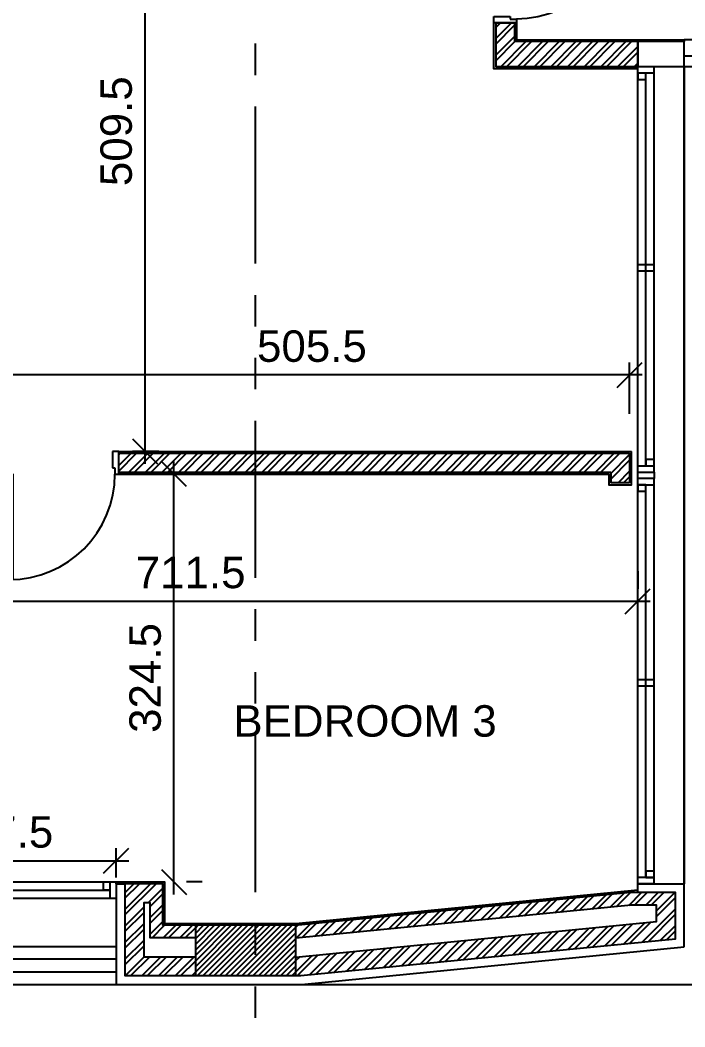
# Model space of a CAD drawing. Extents: x 83 to 143.2, y -2.6 to 70.8.
# Drawn here: x 125.27 to 130.56, y 3.16 to 11.17 of the extents above; entities that cross this region are included whole.
import ezdxf
from ezdxf.enums import TextEntityAlignment as Align

# ---------------------------------------------------------------- set-up
doc = ezdxf.new("R2010")
doc.units = 0
doc.header["$MEASUREMENT"] = 0
doc.header["$PDMODE"] = 3
doc.header["$PDSIZE"] = 0.3
doc.linetypes.add('AXIS_100$0$A-AXIS$0$PHANTOM', pattern=[2.5, 1.25, -0.25, 0.25, -0.25, 0.25, -0.25])
doc.layers.get('0').update_dxf_attribs({"linetype": 'CONTINUOUS'})
doc.layers.get('DEFPOINTS').update_dxf_attribs({"linetype": 'CONTINUOUS'})
for name, color, linetype in [('A-ALU', 9, 'CONTINUOUS'), ('A-BALUST', 1, 'CONTINUOUS'), ('a-dim', 3, 'CONTINUOUS'), ('A-DOORS', 1, 'CONTINUOUS'), ('A-HATCH-CONC', 8, 'CONTINUOUS'), ('A-HATCH-WALL', 8, 'CONTINUOUS'), ('A-NOMENCLATURE', 3, 'CONTINUOUS'), ('A-PLASTER', 8, 'CONTINUOUS'), ('A-PORTE', 1, 'CONTINUOUS'), ('A-PROJECTION', 9, 'CONTINUOUS'), ('a-revetement', 1, 'CONTINUOUS'), ('A-WALL', 4, 'CONTINUOUS'), ('AXIS_100$0$A-AXIS-100', 10, 'AXIS_100$0$A-AXIS$0$PHANTOM'), ('S-8TH$0$A-STR 7-8TH', 2, 'CONTINUOUS')]:
    doc.layers.add(name, color=color, linetype=linetype)
doc.styles.add('A100-STEXT', font='ARIAL.TTF', dxfattribs={"height": 0.25})
doc.dimstyles.new('A100-DIM', dxfattribs={"dimtxt": 0.25, "dimasz": 0.2, "dimexe": 0.1, "dimexo": 0.3, "dimgap": 0.1, "dimtad": 1, "dimlfac": 100, "dimrnd": 0.5, "dimdsep": 46, "dimtxsty": 'A100-STEXT', "dimblk1": 'OBLIQUE', "dimblk2": 'OBLIQUE', "dimsah": 1, "dimcen": -0.05, "dimdle": 0.1, "dimclrd": 15, "dimclre": 15, "dimclrt": 256, "dimadec": 0, "dimazin": 0, "dimtfac": 0.28, "dimtix": 1, "dimtmove": 2, "dimatfit": 3, "dimldrblk": 'OBLIQUE', "dimfxl": 0, "dimtolj": 1, "dimarcsym": 0})
pattern_1 = [(45, (91.64942, -3e-10), (-0.06629126, 0.06629126), []), (45, (91.69362, -3e-10), (-0.06629126, 0.06629126), [])]

# ---------------------------------------------------------------- blocks, each defined once
blk = doc.blocks.new('P90E18D')
at = {"layer": 'A-PORTE'}
for p, q in [((0, 0), (0.05, 0)), ((0, -0.18), (0, 0)), ((0.05, 0), (0.05, -0.13)), ((0.9, 0), (0.85, 0)), ((0.85, 0), (0.85, -0.13)), ((0.9, -0.18), (0.9, 0)), ((0.05, -0.13), (0.03, -0.13)), ((0.03, -0.13), (0.03, -0.18)), ((0.85, -0.13), (0.87, -0.13)), ((0.87, -0.13), (0.87, -0.18)), ((0.03, -0.18), (0, -0.18)), ((0.06, -0.18), (0.02, -0.18)), ((0.03, -0.18), (0.03, -1.02)), ((0.06, -1.02), (0.06, -0.18)), ((0.87, -0.18), (0.9, -0.18))]:
    blk.add_line(p, q, dxfattribs=at)
blk.add_arc((0.03, -0.18), 0.84, 270, 360, dxfattribs=at)
blk = doc.blocks.new('A$C5D5B19F3')
at = {"layer": 'A-ALU'}
for p, q in [((41.4684, 11.015), (38.9084, 11.015)), ((38.9084, 10.885), (38.9084, 11.015)), ((41.4684, 10.885), (38.9084, 10.885)), ((38.5384, 7.575), (38.5384, 10.8)), ((38.6684, 10.8), (38.5384, 10.8)), ((38.6684, 10.75), (38.5384, 10.75)), ((38.6034, 7.625), (38.6034, 10.75)), ((38.6684, 7.575), (38.6684, 10.8)), ((38.6684, 9.225), (38.5384, 9.225)), ((38.6684, 9.175), (38.5384, 9.175)), ((38.5384, 7.625), (38.6684, 7.625)), ((38.5384, 4.3), (38.5384, 7.525)), ((38.5384, 7.475), (38.6684, 7.475)), ((38.6034, 4.35), (38.6034, 7.475)), ((38.6684, 4.3), (38.6684, 7.525)), ((38.5384, 5.925), (38.6684, 5.925)), ((38.5384, 5.875), (38.6684, 5.875)), ((38.6684, 4.35), (38.5384, 4.35)), ((32.5134, 4.315), (34.3884, 4.315)), ((32.5634, 4.25), (34.3384, 4.25)), ((34.3384, 4.315), (34.3384, 4.185)), ((34.3884, 4.315), (34.3884, 4.185)), ((38.6684, 4.3), (38.5384, 4.3)), ((32.5134, 4.185), (34.3884, 4.185))]:
    blk.add_line(p, q, dxfattribs=at)
for points in [[(38.6034, 10.75), (38.5384, 10.75), (38.5384, 10.7), (38.6034, 10.7)], [(38.6684, 7.675), (38.6034, 7.675), (38.6034, 7.625), (38.6684, 7.625)], [(38.5384, 7.575), (38.6684, 7.575), (38.6684, 7.525), (38.5384, 7.525)], [(38.6034, 7.475), (38.5384, 7.475), (38.5384, 7.425), (38.6034, 7.425)], [(38.6684, 4.4), (38.6034, 4.4), (38.6034, 4.35), (38.6684, 4.35)], [(34.2884, 4.315), (34.3384, 4.315), (34.3384, 4.25), (34.2884, 4.25)]]:
    blk.add_lwpolyline(points, close=True, dxfattribs=at)
blk = doc.blocks.new('A$C307E6C70')
at = {"layer": 'A-ALU'}
blk.add_blockref('A$C5D5B19F3', (0, 0), dxfattribs=at)
blk = doc.blocks.new('_OBLIQUE')
at = {"color": 0, "linetype": 'ByBlock'}
blk.add_line((-0.5, -0.5), (0.5, 0.5), dxfattribs=at)
blk = doc.blocks.new('*D202')
at = {"layer": 'a-dim', "color": 15, "lineweight": -2}
for p, q in [((126.4972, 4.215), (126.4972, 7.66)), ((126.7228, 7.56), (126.5972, 7.56)), ((126.7228, 4.315), (126.5972, 4.315))]:
    blk.add_line(p, q, dxfattribs=at)
at = {"layer": 'DEFPOINTS', "color": 0}
for p in [(126.4228, 7.56), (126.4972, 7.56), (126.4228, 4.315)]:
    blk.add_point(p, dxfattribs=at)
at = {"layer": 'a-dim', "color": 15, "lineweight": -2, "xscale": 0.2, "yscale": 0.2, "zscale": 0.2}
for p, rotation in [((126.4972, 7.56), 90), ((126.4972, 4.315), 270)]:
    blk.add_blockref('_OBLIQUE', p, dxfattribs=dict(at, rotation=rotation))
at = {"layer": 'a-dim', "insert": (126.2695, 5.9375), "char_height": 0.25, "attachment_point": 5, "rotation": 90, "style": 'A100-STEXT'}
blk.add_mtext('\\A1;324.5', dxfattribs=at)
blk = doc.blocks.new('*D203')
at = {"layer": 'a-dim', "color": 15, "lineweight": -2}
for p, q in [((123.0728, 6.7875), (123.0728, 6.6476)), ((130.1878, 6.7875), (130.1878, 6.6476)), ((122.9728, 6.5476), (130.2878, 6.5476))]:
    blk.add_line(p, q, dxfattribs=at)
at = {"layer": 'DEFPOINTS', "color": 0}
for p in [(123.0728, 6.4875), (130.1878, 6.5476), (130.1878, 6.4875)]:
    blk.add_point(p, dxfattribs=at)
at = {"layer": 'a-dim', "color": 15, "lineweight": -2, "xscale": 0.2, "yscale": 0.2, "zscale": 0.2, "rotation": 180}
blk.add_blockref('_OBLIQUE', (123.0728, 6.5476), dxfattribs=at)
at = {"layer": 'a-dim', "color": 15, "lineweight": -2, "xscale": 0.2, "yscale": 0.2, "zscale": 0.2}
blk.add_blockref('_OBLIQUE', (130.1878, 6.5476), dxfattribs=at)
at = {"layer": 'a-dim', "insert": (126.6303, 6.7752), "char_height": 0.25, "attachment_point": 5, "style": 'A100-STEXT'}
blk.add_mtext('\\A1;711.5', dxfattribs=at)
blk = doc.blocks.new('*D205')
at = {"layer": 'a-dim', "color": 15, "lineweight": -2}
for p, q in [((125.0678, 8.04), (125.0678, 8.4483)), ((130.1228, 8.04), (130.1228, 8.4483)), ((130.2228, 8.3483), (124.9678, 8.3483))]:
    blk.add_line(p, q, dxfattribs=at)
at = {"layer": 'DEFPOINTS', "color": 0}
for p in [(125.0678, 8.3483), (125.0678, 7.74), (130.1228, 7.74)]:
    blk.add_point(p, dxfattribs=at)
at = {"layer": 'a-dim', "color": 15, "lineweight": -2, "xscale": 0.2, "yscale": 0.2, "zscale": 0.2}
for p, rotation in [((125.0678, 8.3483), 179.9999999999968), ((130.1228, 8.3483), 359.9999999999968)]:
    blk.add_blockref('_OBLIQUE', p, dxfattribs=dict(at, rotation=rotation))
at = {"layer": 'a-dim', "insert": (127.5953, 8.5759), "char_height": 0.25, "attachment_point": 5, "style": 'A100-STEXT'}
blk.add_mtext('\\A1;505.5', dxfattribs=at)
blk = doc.blocks.new('*D206')
at = {"layer": 'a-dim', "color": 15, "lineweight": -2}
for p, q in [((126.2668, 12.935), (126.2668, 7.64)), ((126.3778, 12.835), (126.1668, 12.835)), ((126.3778, 7.74), (126.1668, 7.74))]:
    blk.add_line(p, q, dxfattribs=at)
at = {"layer": 'DEFPOINTS', "color": 0}
for p in [(126.6778, 12.835), (126.2668, 7.74), (126.6778, 7.74)]:
    blk.add_point(p, dxfattribs=at)
at = {"layer": 'a-dim', "color": 15, "lineweight": -2, "xscale": 0.2, "yscale": 0.2, "zscale": 0.2}
for p, rotation in [((126.2668, 12.835), 90), ((126.2668, 7.74), 270)]:
    blk.add_blockref('_OBLIQUE', p, dxfattribs=dict(at, rotation=rotation))
at = {"layer": 'a-dim', "insert": (126.0391, 10.2875), "char_height": 0.25, "attachment_point": 5, "rotation": 90, "style": 'A100-STEXT'}
blk.add_mtext('\\A1;509.5', dxfattribs=at)
blk = doc.blocks.new('*D222')
at = {"layer": 'a-dim', "color": 15, "lineweight": -2}
for p, q in [((124.1628, 4.35), (124.1628, 4.5834)), ((126.0378, 4.35), (126.0378, 4.5834)), ((124.0628, 4.4834), (126.1378, 4.4834))]:
    blk.add_line(p, q, dxfattribs=at)
at = {"layer": 'DEFPOINTS', "color": 0}
for p in [(126.0378, 4.4834), (124.1628, 4.05), (126.0378, 4.05)]:
    blk.add_point(p, dxfattribs=at)
at = {"layer": 'a-dim', "color": 15, "lineweight": -2, "xscale": 0.2, "yscale": 0.2, "zscale": 0.2, "rotation": 180}
blk.add_blockref('_OBLIQUE', (124.1628, 4.4834), dxfattribs=at)
at = {"layer": 'a-dim', "color": 15, "lineweight": -2, "xscale": 0.2, "yscale": 0.2, "zscale": 0.2}
blk.add_blockref('_OBLIQUE', (126.0378, 4.4834), dxfattribs=at)
at = {"layer": 'a-dim', "insert": (125.1003, 4.711), "char_height": 0.25, "attachment_point": 5, "style": 'A100-STEXT'}
blk.add_mtext('\\A1;187.5', dxfattribs=at)

msp = doc.modelspace()

# ---------------------------------------------------------------- hatches: boundary and pattern name
at = {"layer": 'A-HATCH-CONC', "ltscale": 4}
h = msp.add_hatch(dxfattribs=at)
h.set_pattern_fill('ANSI31', color=256, scale=0.25, style=0)
h.set_pattern_definition([(45, (91.649424, -3e-10), (-0.022097087, 0.022097087), [])])
h.paths.add_polyline_path([(127.46779, 3.97), (126.66779, 3.97), (126.66779, 3.57), (127.46779, 3.57)])
at = {"layer": 'A-HATCH-WALL'}
h = msp.add_hatch(dxfattribs=at)
h.set_pattern_fill('ANSI32', color=256, scale=0.25, style=0)
h.set_pattern_definition(pattern_1)
h.paths.add_polyline_path([(129.20779, 11), (129.20779, 11.15), (129.05779, 11.15), (129.05779, 10.8), (130.18779, 10.8), (130.18779, 11)])
h = msp.add_hatch(dxfattribs=at)
h.set_pattern_fill('ANSI32', color=256, scale=0.25, style=0)
h.set_pattern_definition(pattern_1)
h.paths.add_polyline_path([(127.06249, 7.725, -0.0003847), (127.06226, 7.725), (126.05779, 7.725), (126.05779, 7.575), (129.97279, 7.575), (129.97279, 7.48999), (130.12279, 7.48999), (130.12279, 7.725)])
h = msp.add_hatch(dxfattribs=at)
h.set_pattern_fill('ANSI32', color=256, scale=0.25, style=0)
h.set_pattern_definition(pattern_1)
h.paths.add_polyline_path([(126.66779, 3.72), (126.25779, 3.72), (126.25779, 4.15), (126.30779, 4.15), (126.30779, 3.87), (126.66779, 3.87), (126.66779, 3.97), (126.40779, 3.97), (126.40779, 4.3), (126.10779, 4.3), (126.10779, 3.57), (126.66779, 3.57)])
h = msp.add_hatch(dxfattribs=at)
h.set_pattern_fill('ANSI32', color=256, scale=0.25, style=0)
h.set_pattern_definition(pattern_1)
h.paths.add_polyline_path([(130.48779, 3.86311), (130.48779, 4.23), (130.1315, 4.23), (127.48817, 3.97), (127.46779, 3.97), (127.46779, 3.86751), (130.13641, 4.13), (130.33779, 4.13), (130.33779, 3.99908), (127.46779, 3.71679), (127.46779, 3.57), (127.50779, 3.57)])

# ---------------------------------------------------------------- linework, layer by layer
at = {"layer": 'A-ALU'}
for p, q in [((133.11779, 10.8), (130.55779, 10.8)), ((130.55779, 4.3), (130.55779, 10.8)), ((130.55779, 10.8), (130.55779, 4.3))]:
    msp.add_line(p, q, dxfattribs=at)
at = {"layer": 'A-BALUST'}
msp.add_lwpolyline([(126.03779, 3.7), (120.15779, 3.7), (120.15779, 3.6), (126.03779, 3.6)], dxfattribs=at)
at = {"layer": 'A-PLASTER'}
for points in [[(130.18779, 10.785), (129.04279, 10.785), (129.04279, 11.15)], [(129.22279, 11.15), (129.22279, 11.015), (130.55779, 11.015), (130.55779, 11)], [(126.05779, 7.74), (130.13779, 7.74)], [(126.05779, 7.56), (129.95779, 7.56), (129.95779, 7.47499), (130.13779, 7.47499), (130.13779, 7.74)], [(126.03779, 4.3), (126.03779, 4.315), (126.42279, 4.315), (126.42279, 3.985), (127.46706, 3.985), (130.18779, 4.25261)]]:
    msp.add_lwpolyline(points, dxfattribs=at)
at = {"layer": 'A-PROJECTION'}
for p, q in [((120.15779, 3.8), (126.03779, 3.8)), ((120.15779, 3.5), (126.10779, 3.5)), ((127.50779, 3.5), (134.60779, 3.5)), ((127.66779, 3.5), (134.76779, 3.5))]:
    msp.add_line(p, q, dxfattribs=at)
at = {"layer": 'a-revetement'}
for p, q in [((130.55779, 11), (130.18779, 11)), ((130.18779, 10.8), (130.18779, 11)), ((130.55779, 10.8), (130.55779, 11)), ((130.55779, 10.8), (130.18779, 10.8)), ((126.03779, 4.3), (126.03779, 3.5)), ((126.03779, 4.3), (126.10779, 4.3)), ((126.03779, 4.3), (126.03779, 3.5)), ((126.03779, 4.3), (126.10779, 4.3)), ((130.18779, 4.3), (130.55779, 4.3)), ((130.18779, 4.23), (130.18779, 4.3)), ((130.55779, 3.79966), (130.55779, 4.3)), ((127.51123, 3.5), (130.55779, 3.79966)), ((126.03779, 3.5), (127.51123, 3.5)), ((126.03779, 3.5), (127.51123, 3.5))]:
    msp.add_line(p, q, dxfattribs=at)
at = {"layer": 'A-WALL'}
for p, q in [((129.05779, 11.15), (129.20779, 11.15)), ((129.05779, 11.15), (129.05779, 10.8)), ((129.20779, 11.15), (129.20779, 11)), ((130.18779, 11), (129.20779, 11)), ((130.18779, 11), (130.18779, 10.8)), ((130.18779, 10.8), (129.05779, 10.8)), ((126.05779, 7.575), (126.05779, 7.725)), ((126.05779, 7.725), (130.12279, 7.725)), ((130.12279, 7.725), (130.12279, 7.48999)), ((126.05779, 7.575), (129.97279, 7.575)), ((129.97279, 7.575), (129.97279, 7.48999)), ((130.12279, 7.48999), (129.97279, 7.48999))]:
    msp.add_line(p, q, dxfattribs=at)
for points in [[(126.66779, 3.97), (126.40779, 3.97), (126.40779, 4.3), (126.10779, 4.3), (126.10779, 3.57), (126.66779, 3.57)], [(127.46779, 3.57), (127.50779, 3.57), (130.48779, 3.86311), (130.48779, 4.23), (130.1315, 4.23), (127.48817, 3.97), (127.46779, 3.97)], [(126.66779, 3.87), (126.30779, 3.87), (126.30779, 4.15), (126.25779, 4.15), (126.25779, 3.72), (126.66779, 3.72)], [(127.46779, 3.71679), (130.33779, 3.99908), (130.33779, 4.13), (130.13641, 4.13), (127.46779, 3.86751)]]:
    msp.add_lwpolyline(points, dxfattribs=at)
at = {"layer": 'AXIS_100$0$A-AXIS-100'}
for p, q in [((127.14279, 32.98435), (127.14279, -1.8346)), ((89.64942, 3.5), (136.85877, 3.5))]:
    msp.add_line(p, q, dxfattribs=at)
at = {"layer": 'S-8TH$0$A-STR 7-8TH'}
msp.add_lwpolyline([(126.66779, 3.57), (127.46779, 3.57), (127.46779, 3.97), (126.66779, 3.97)], close=True, dxfattribs=at)

# ---------------------------------------------------------------- block references
at = {"layer": 'A-ALU'}
msp.add_blockref('A$C307E6C70', (91.64942, 0), dxfattribs=at)
at = {"layer": 'A-DOORS', "xscale": -1, "rotation": 90.00000000607898}
msp.add_blockref('P90E18D', (129.04279, 12.05), dxfattribs=at)
at = {"layer": 'A-DOORS'}
msp.add_blockref('P90E18D', (125.15779, 7.74), dxfattribs=at)

# ---------------------------------------------------------------- texts
at = {"layer": 'A-NOMENCLATURE', "style": 'A100-STEXT'}
msp.add_text('BEDROOM 3', height=0.25, dxfattribs=at).set_placement((128.01778, 5.59588), align=Align.MIDDLE)

# ---------------------------------------------------------------- dimensions: what is measured, and where the dimension line sits
at = {"layer": 'a-dim'}
for p1, p2, distance, picture, middle in [((126.67779, 12.835), (126.67779, 7.74), -0.41103, '*D206', (126.03912, 10.2875)), ((130.12279, 7.74), (125.06779, 7.74), -0.6083, '*D205', (127.59529, 8.57595)), ((126.42279, 4.315), (126.42279, 7.56), -0.07443, '*D202', (126.26949, 5.9375)), ((123.07279, 6.4875), (130.18779, 6.4875), 0.06009, '*D203', (126.63029, 6.77523)), ((124.16279, 4.05), (126.03779, 4.05), 0.43338, '*D222', (125.10029, 4.71102))]:
    dim = msp.add_aligned_dim(p1=p1, p2=p2, distance=distance, dimstyle='A100-DIM', dxfattribs=at)
    dim.commit()
    dim.dimension.update_dxf_attribs({"geometry": picture, "text_midpoint": middle})

doc.saveas('drawing.dxf')
